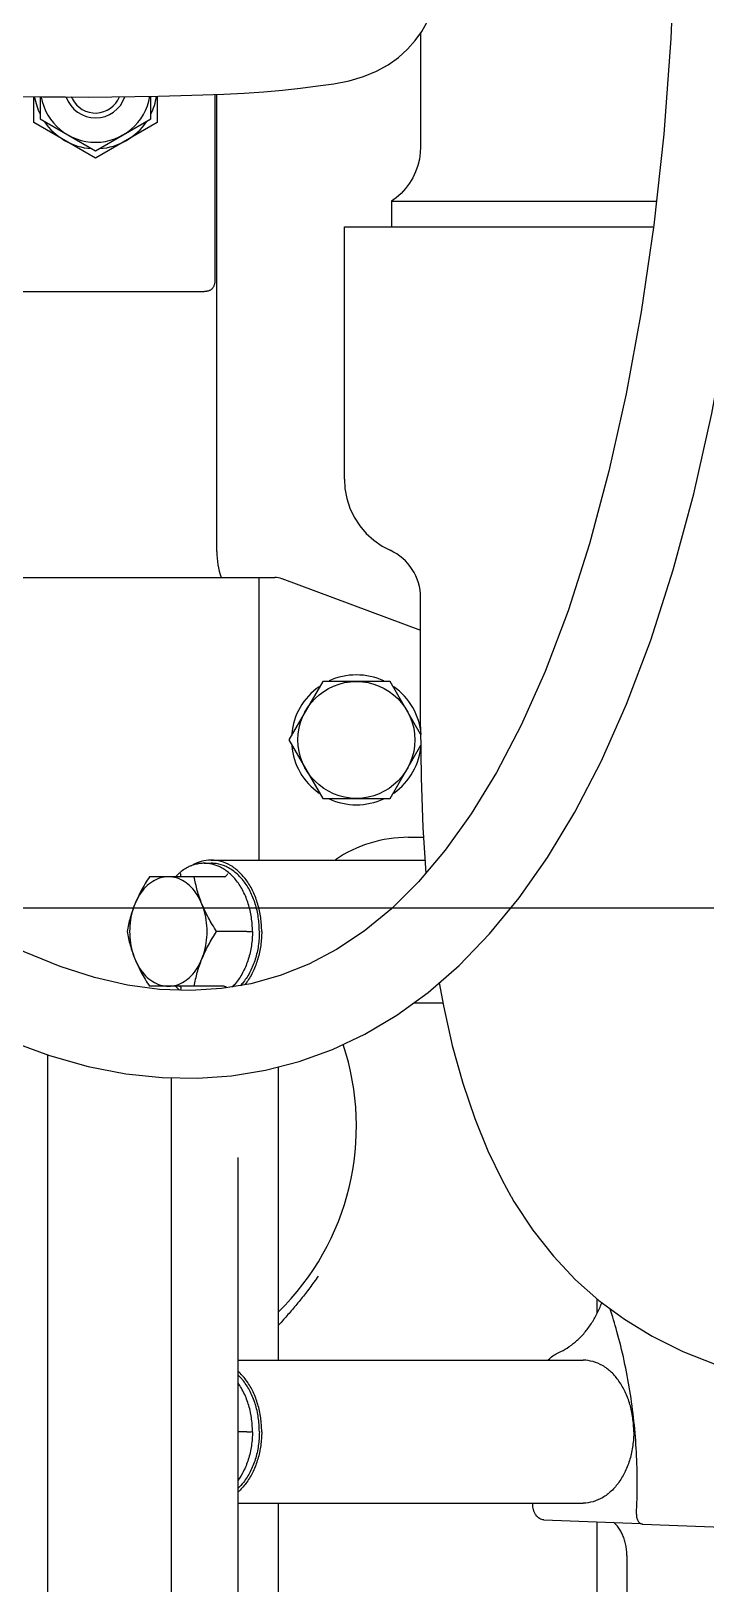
# Model space of a CAD drawing. Header units: millimetres. Extents: x 156850 to 204135, y 56350 to 74150.
# Drawn here: x 169569.9 to 169673.8, y 60428.1 to 60667.1 of the extents above; entities that cross this region are included whole.
import ezdxf

# ---------------------------------------------------------------- set-up
doc = ezdxf.new("R2010")
doc.units = ezdxf.units.MM
doc.header["$LTSCALE"] = 150
doc.layers.add('-----33 Equipment', color=5, linetype='Continuous')

# ---------------------------------------------------------------- blocks, each defined once
blk = doc.blocks.new('X-2F-PLAN$0$A$C73FA2420')
at = {"color": 0, "linetype": 'Continuous'}
for p, q in [((828.73, 681.74), (828.73, 630.82)), ((872.73, 641.78), (872.73, 674.78)), ((893.26, 658.44), (898.75, 667.94)), ((898.75, 667.94), (902.76, 667.94)), ((475.38, 665.78), (755.22, 665.78)), ((899.32, 666.94), (894.42, 658.44)), ((902.74, 666.94), (899.32, 666.94)), ((902.45, 662.02), (902.7, 662.14)), ((898.75, 648.94), (893.26, 658.44)), ((894.42, 658.44), (899.32, 649.94)), ((765.8, 638.61), (765.8, 650.13)), ((782.67, 638.61), (782.67, 650.13)), ((902.83, 648.94), (898.75, 648.94)), ((899.32, 649.94), (902.81, 649.94)), ((751.73, 646.78), (475.38, 646.78)), ((784.73, 641.7), (784.73, 640.64)), ((774.23, 635.17), (774.23, 639.8)), ((785.23, 640.64), (785.23, 607.73)), ((832.73, 639.78), (903.12, 639.78)), ((903.11, 640.05), (874.73, 640.05)), ((739.44, 636.53), (495.38, 636.53)), ((686.23, 636.53), (686.23, 583.37)), ((697.23, 635.17), (697.23, 636.53)), ((708.23, 636.53), (708.23, 583.37)), ((828.73, 633.28), (785.23, 633.28)), ((607.2, 630.28), (686.23, 630.28)), ((708.23, 630.28), (753.39, 630.28)), ((828.55, 629.77), (820.63, 608.4)), ((803.73, 628.67), (794.73, 623.47)), ((812.73, 623.47), (803.73, 628.67)), ((794.73, 623.47), (794.73, 613.08)), ((812.73, 613.08), (812.73, 623.47)), ((843.84, 620.12), (882.73, 620.12)), ((882.73, 620.12), (882.73, 572.53)), ((794.73, 613.08), (802.9, 608.37)), ((804.6, 608.39), (812.73, 613.08)), ((886.67, 612.87), (882.73, 612.87)), ((886.67, 612.87), (886.67, 572.09)), ((788.73, 610.28), (788.73, 607.95)), ((763.23, 609.46), (763.23, 604.97)), ((805.73, 608.4), (825.63, 608.4)), ((912.52, 608.42), (894.99, 608.42)), ((733.45, 594.47), (733.47, 594.49)), ((686.23, 591.14), (686.16, 591.14)), ((683.66, 589.42), (683.11, 574.56)), ((581.54, 581.24), (683.36, 581.24)), ((715.44, 581.24), (717.69, 581.24)), ((678.15, 576.65), (604.23, 576.65)), ((683.01, 574.22), (681.73, 540.61))]:
    blk.add_line(p, q, dxfattribs=at)
for points in [[(834.24, 758.28), (826.24, 751.83), (816.96, 744.02), (808.17, 736.27), (799.91, 728.56), (792.23, 720.93), (785.16, 713.37), (778.75, 705.92), (773.03, 698.62), (768.06, 691.53), (763.81, 684.69), (760.27, 678.08), (757.39, 671.7), (755.13, 665.53), (753.46, 659.56), (752.34, 653.78), (751.75, 648.17), (751.66, 642.71), (752.03, 637.5)], [(765.44, 639.06), (765.14, 643.76), (765.31, 648.59), (765.98, 653.52), (767.14, 658.59), (768.83, 663.87), (771.09, 669.4), (773.98, 675.2), (777.53, 681.3), (781.77, 687.68), (786.72, 694.3), (792.35, 701.11), (798.61, 708.06), (805.46, 715.11), (812.87, 722.25), (820.79, 729.45), (829.17, 736.7), (838, 744), (847.26, 751.38), (856.2, 758.28)], [(902.79, 669.63), (902.73, 666.51), (902.7, 663.07), (902.69, 659.53), (902.72, 655.95), (902.76, 652.37), (902.83, 648.81), (902.93, 645.32), (903.04, 641.93), (903.16, 638.67), (903.31, 635.54), (903.51, 632.54), (903.77, 629.66), (904.07, 626.89), (904.4, 624.24), (904.75, 621.73), (905.21, 619.38), (905.85, 617.2), (906.67, 615.21), (907.66, 613.4), (908.8, 611.8), (910.06, 610.4), (911.41, 609.21), (912.79, 608.23), (914.15, 607.43)], [(926.86, 569.25), (911.68, 569.86), (896.98, 570.97), (882.95, 572.5), (869.62, 574.43), (856.99, 576.74), (845.09, 579.4), (833.92, 582.4), (823.61, 585.7), (814.28, 589.24), (806, 592.92), (798.73, 596.71), (792.35, 600.6), (786.76, 604.61), (781.89, 608.72), (777.74, 612.89), (774.3, 617.09), (771.48, 621.32), (769.21, 625.62), (767.45, 630.02), (766.2, 634.53), (765.44, 639.06)], [(752.03, 637.5), (752.88, 632.27), (754.23, 627.07), (756.07, 621.97), (758.44, 616.97), (761.35, 612.07), (764.85, 607.23), (769, 602.47), (773.85, 597.79), (779.39, 593.24), (785.62, 588.88), (792.59, 584.68), (800.42, 580.62), (809.24, 576.71), (819.09, 572.98), (829.92, 569.5), (841.59, 566.35), (853.99, 563.57), (867.11, 561.16), (880.97, 559.14), (895.53, 557.54), (910.78, 556.39), (926.56, 555.75)], [(843.84, 620.12), (842.44, 620.04), (840.9, 619.76), (839.42, 619.28), (838.01, 618.61), (836.7, 617.76), (835.51, 616.76), (834.46, 615.6), (833.57, 614.32), (832.92, 613.09)], [(894.99, 608.42), (894.14, 608.46), (893.14, 608.59), (892.15, 608.83), (891.2, 609.17), (890.28, 609.6), (889.41, 610.12), (888.6, 610.73), (887.86, 611.41), (887.18, 612.17), (886.67, 612.87)], [(805.73, 608.4), (797.91, 608.32), (790.26, 608.05), (783.21, 607.6)], [(766.35, 605.52), (762.77, 604.89), (756.66, 603.53), (750.87, 601.92), (745.44, 600.07), (740.45, 598.03), (735.94, 595.84), (733.47, 594.49)], [(733.45, 594.47), (732.69, 594.03), (728.25, 591.13), (724.23, 587.96), (720.63, 584.57), (717.43, 580.95), (714.53, 577.03), (711.91, 572.73), (709.59, 568.05), (707.58, 562.97), (705.95, 557.64)]]:
    blk.add_lwpolyline(points, dxfattribs=at)
blk.add_circle((803.73, 618.28), 9, dxfattribs=at)
for centre, radius, start, end in [((904.23, 658.44), 9.5, 98.9827, 116.1503), ((904.23, 658.44), 9.5, 123.8483, 176.1518), ((904.23, 658.44), 8.5, 100.1368, 260.3448), ((904.23, 658.44), 4.75, 108.8529, 251.7052), ((904.23, 658.44), 4, 116.4816, 247.9678), ((904.23, 658.44), 9.5, 183.8499, 236.1511), ((904.23, 658.44), 9.5, 243.8491, 261.4501), ((832.73, 627.78), 12, 90, 109.4854), ((744.23, 658.28), 40, 224.452, 288.3851), ((825.73, 630.82), 3, 339.6769, 0), ((803.73, 618.28), 10, 95.1643, 144.9111), ((803.73, 618.28), 10, 35.0889, 84.8357), ((803.73, 618.28), 10, 155.0889, 204.9111), ((803.73, 618.28), 10, 335.0889, 24.9111), ((768.73, 610.28), 20, 0, 34.1671), ((803.73, 618.28), 10, 215.0889, 265.8509), ((803.73, 618.28), 10, 274.8807, 324.9111), ((825.63, 616.4), 8, 270, 335.5454)]:
    blk.add_arc(centre, radius, start, end, dxfattribs=at)
for points, start_tangent, end_tangent in [([(774.23, 653.57), (773.17, 653.36), (772.11, 653.1), (771.06, 652.77), (770.02, 652.38)], (-0.985438, -0.170033), (-0.92582, -0.377964)), ([(778.45, 652.38), (776.84, 652.89), (775.12, 653.15), (773.35, 653.15), (771.63, 652.89), (770.02, 652.38)], (-0.92582, 0.377964), (-0.92582, -0.377964)), ([(778.45, 652.38), (777.41, 652.77), (776.36, 653.1), (775.3, 653.36), (774.23, 653.57)], (-0.92582, 0.377964), (-0.985438, 0.170033)), ([(770.02, 652.38), (768.98, 651.92), (767.93, 651.39), (766.87, 650.79), (765.8, 650.13)], (-0.92582, -0.377964), (-0.84076, -0.541408)), ([(770.02, 652.38), (768.6, 651.65), (767.41, 650.72), (766.53, 649.64), (765.98, 648.45), (765.8, 647.22)], (-0.92582, -0.377964), (0, -1)), ([(782.67, 650.13), (781.6, 650.79), (780.54, 651.39), (779.49, 651.92), (778.45, 652.38)], (-0.84076, 0.541408), (-0.92582, 0.377964)), ([(782.67, 647.22), (782.48, 648.46), (781.94, 649.64), (781.06, 650.72), (779.88, 651.65), (778.45, 652.38)], (0, 1), (-0.92582, 0.377964)), ([(765.19, 645.48), (765.35, 645.65)], (0.640786, 0.76772), (0.664539, 0.747253)), ([(765.35, 645.65), (765.77, 646.09)], (0.664539, 0.747253), (0.719955, 0.694021)), ([(765.8, 645.5), (765.76, 645.37), (765.68, 645.32)], (0, -1), (-0.926936, -0.375219)), ([(765.8, 647.22), (765.99, 645.98), (766.53, 644.79), (767.41, 643.71), (768.59, 642.79), (770.02, 642.05)], (0, -1), (0.92582, -0.377964)), ([(778.45, 642.05), (779.87, 642.78), (781.06, 643.71), (781.94, 644.79), (782.48, 645.98), (782.67, 647.22)], (0.92582, 0.377964), (0, 1)), ([(782.67, 645.5), (782.71, 645.37), (782.79, 645.32)], (0, -1), (0.926496, -0.376304)), ([(783.12, 645.66), (782.7, 646.09)], (-0.664574, 0.747223), (-0.719955, 0.694021)), ([(783.28, 645.47), (783.12, 645.66)], (-0.639571, 0.768732), (-0.664574, 0.747223)), ([(784.32, 643.77), (784.22, 644), (783.33, 645.41), (783.28, 645.47)], (-0.378535, 0.925587), (-0.639571, 0.768732)), ([(765.68, 645.32), (765.64, 645.3), (765.48, 645.3), (765.3, 645.35)], (-0.926936, -0.375219), (-0.92582, 0.377964)), ([(765.8, 643.24), (766.87, 643.03), (767.93, 642.77), (768.98, 642.44), (770.02, 642.05)], (0.985438, -0.170033), (0.92582, -0.377964)), ([(778.45, 642.05), (779.49, 642.44), (780.54, 642.77), (781.6, 643.03), (782.67, 643.24)], (0.92582, 0.377964), (0.985438, 0.170033)), ([(782.79, 645.32), (782.83, 645.3), (782.99, 645.3)], (0.926496, -0.376304), (0.989806, 0.142419)), ([(782.99, 645.3), (783.17, 645.35)], (0.989806, 0.142419), (0.92582, 0.377964)), ([(785.23, 640.64), (785.02, 642.16), (784.4, 643.62), (784.31, 643.77)], (0, 1), (-0.527024, 0.84985)), ([(784.73, 641.7), (784.68, 642.48), (784.32, 643.77)], (0, 1), (-0.378535, 0.925587)), ([(770.02, 642.05), (771.06, 641.59), (772.11, 641.06), (773.17, 640.46), (774.23, 639.8)], (0.92582, -0.377964), (0.84076, -0.541408)), ([(770.02, 642.05), (771.63, 641.55), (773.35, 641.29), (775.12, 641.29), (776.84, 641.55), (778.45, 642.05)], (0.92582, -0.377964), (0.92582, 0.377964)), ([(774.23, 639.8), (775.3, 640.46), (776.36, 641.06), (777.41, 641.59), (778.45, 642.05)], (0.84076, 0.541408), (0.92582, 0.377964)), ([(784.63, 640.67), (784.68, 640.93), (784.73, 641.7)], (0.1942, 0.980962), (0, 1)), ([(874.73, 640.05), (874.48, 640.05), (874.23, 640.08), (874, 640.11), (873.78, 640.17), (873.59, 640.24), (873.41, 640.33), (873.26, 640.43), (873.13, 640.55), (873.02, 640.69), (872.93, 640.84), (872.86, 641.01), (872.8, 641.19), (872.77, 641.38), (872.74, 641.57), (872.73, 641.78)], (-1, 0), (0, 1)), ([(765.8, 638.61), (765.76, 638.45), (765.64, 638.29), (765.58, 638.23)], (0, -1), (-0.748694, -0.662916)), ([(774.23, 634.28), (776.42, 634.44), (778.5, 634.92), (780.41, 635.7), (782.04, 636.73), (783.33, 637.99), (784.22, 639.41), (784.63, 640.67)], (1, 0), (0.1942, 0.980962)), ([(774.23, 632.86), (776.38, 633.01), (778.44, 633.46), (780.35, 634.17), (782.01, 635.14), (783.38, 636.32), (784.4, 637.66), (785.02, 639.12), (785.23, 640.64)], (1, 0), (0, 1)), ([(774.23, 633.22), (776.42, 633.38), (778.5, 633.86), (780.41, 634.63), (782.04, 635.67), (783.33, 636.93), (784.22, 638.35), (784.68, 639.87), (784.73, 640.64)], (1, 0), (0, 1)), ([(782.67, 638.61), (782.71, 638.45), (782.83, 638.29), (782.99, 638.15), (783.17, 638.06)], (0, -1), (0.92582, -0.377964)), ([(697.23, 632.86), (695.09, 633.01), (693.02, 633.46), (691.12, 634.17), (689.46, 635.14), (688.09, 636.32), (687.91, 636.51)], (-1, 0), (-0.663168, 0.748471)), ([(697.23, 633.22), (695.05, 633.38), (692.96, 633.86), (691.06, 634.63), (689.43, 635.67), (688.52, 636.5)], (-1, 0), (-0.6892, 0.724571)), ([(697.23, 634.28), (695.05, 634.44), (692.96, 634.92), (691.06, 635.7), (689.74, 636.5)], (-1, 0), (-0.81108, 0.584936)), ([(697.23, 632.86), (699.38, 633.01), (701.44, 633.46), (703.35, 634.17), (705.01, 635.14), (706.38, 636.32), (706.56, 636.51)], (1, 0), (0.663168, 0.748471)), ([(697.23, 633.22), (699.42, 633.38), (701.5, 633.86), (703.41, 634.63), (705.04, 635.67), (705.45, 636.02)], (1, 0), (0.74713, 0.664677)), ([(697.23, 634.28), (699.42, 634.44), (701.5, 634.92), (703.41, 635.7), (703.94, 635.99)], (1, 0), (0.862395, 0.506236)), ([(703.94, 635.99), (704.73, 636.5)], (0.862395, 0.506236), (0.81108, 0.584936)), ([(705.45, 636.02), (705.95, 636.5)], (0.74713, 0.664677), (0.6892, 0.724571)), ([(774.23, 634.28), (772.05, 634.44), (769.96, 634.92), (768.06, 635.7), (766.43, 636.73), (765.68, 637.4)], (-1, 0), (-0.709147, 0.70506)), ([(774.23, 633.22), (772.05, 633.38), (769.96, 633.86), (768.06, 634.63), (766.43, 635.67), (765.89, 636.13)], (-1, 0), (-0.734254, 0.678875)), ([(697.23, 635.17), (697.23, 634.99), (697.23, 634.78), (697.23, 634.58), (697.23, 634.41)], (0, -1), (0, -1)), ([(774.23, 632.86), (772.09, 633.01), (770.02, 633.46), (768.12, 634.17), (766.46, 635.14), (766.01, 635.47)], (-1, 0), (-0.782671, 0.622435)), ([(774.23, 635.17), (774.23, 634.99), (774.23, 634.78), (774.23, 634.58), (774.23, 634.41)], (0, -1), (0, -1)), ([(721.17, 624.18), (719.37, 625.46), (717.66, 626.78), (716.03, 628.13), (714.48, 629.5), (713.64, 630.27)], (-0.826677, 0.562677), (-0.728487, 0.68506)), ([(683.66, 589.42), (683.72, 589.76), (683.87, 590.08), (684.1, 590.38), (684.41, 590.64), (684.79, 590.86), (685.22, 591.01), (685.68, 591.11), (686.16, 591.14)], (0.037007, 0.999315), (1, 0)), ([(708.24, 588.81), (708.46, 588.58), (709.01, 587.88), (709.42, 587.14)], (0.715854, -0.69825), (0.39598, -0.918259)), ([(709.42, 587.14), (710.11, 585.83), (711.03, 584.59), (712.16, 583.43), (713.48, 582.39), (714.97, 581.47), (716.61, 580.69)], (0.39598, -0.918259), (0.923212, -0.384291)), ([(697.23, 575.59), (695.09, 575.74), (693.02, 576.18), (691.12, 576.9), (689.46, 577.87), (688.09, 579.04), (687.07, 580.39), (686.45, 581.85), (686.23, 583.37)], (-1, 0), (0, 1)), ([(697.23, 575.59), (699.38, 575.74), (701.44, 576.18), (703.35, 576.9), (705.01, 577.87), (706.38, 579.04), (707.4, 580.39), (708.02, 581.85), (708.23, 583.37)], (1, 0), (0, 1)), ([(678.15, 576.65), (678.97, 576.69), (679.78, 576.81), (680.55, 577), (681.28, 577.27), (681.94, 577.6), (682.54, 578), (683.06, 578.45), (683.27, 578.68)], (1, 0), (0.654074, 0.75643)), ([(684.51, 575.17), (689.29, 575.04), (694.08, 575.17), (698.84, 575.55), (703.54, 576.19), (708.16, 577.06), (712.67, 578.18), (716.2, 579.25)], (0.99864, -0.052145), (0.949831, 0.312765)), ([(716.61, 580.69), (717.09, 580.49)], (0.923212, -0.384291), (0.927753, -0.373194)), ([(683.11, 574.56), (683.04, 574.4), (683.01, 574.22)], (-0.477835, -0.878449), (-0.038524, -0.999258)), ([(684.51, 575.17), (684.22, 575.16), (683.93, 575.12), (683.68, 575.03), (683.45, 574.92), (683.26, 574.77), (683.13, 574.6), (683.11, 574.56)], (-0.99864, 0.052145), (-0.477835, -0.878449))]:
    blk.add_spline(points, degree=3, dxfattribs=dict(at, start_tangent=start_tangent, end_tangent=end_tangent))
blk = doc.blocks.new('X-2F-PLAN$0$zw$C47F')
at = {"layer": '-----33 Equipment'}
blk.add_line((3675.86, 1166.3), (3675.86, 2206.3), dxfattribs=at)
blk.add_blockref('X-2F-PLAN$0$A$C73FA2420', (2898.05, 848.02), dxfattribs=at)

msp = doc.modelspace()

# ---------------------------------------------------------------- block references
at = {"layer": '-----33 Equipment', "rotation": 90.00000000000001}
msp.add_blockref('X-2F-PLAN$0$zw$C47F', (171086.3, 56856.22), dxfattribs=at)

doc.saveas('drawing.dxf')
